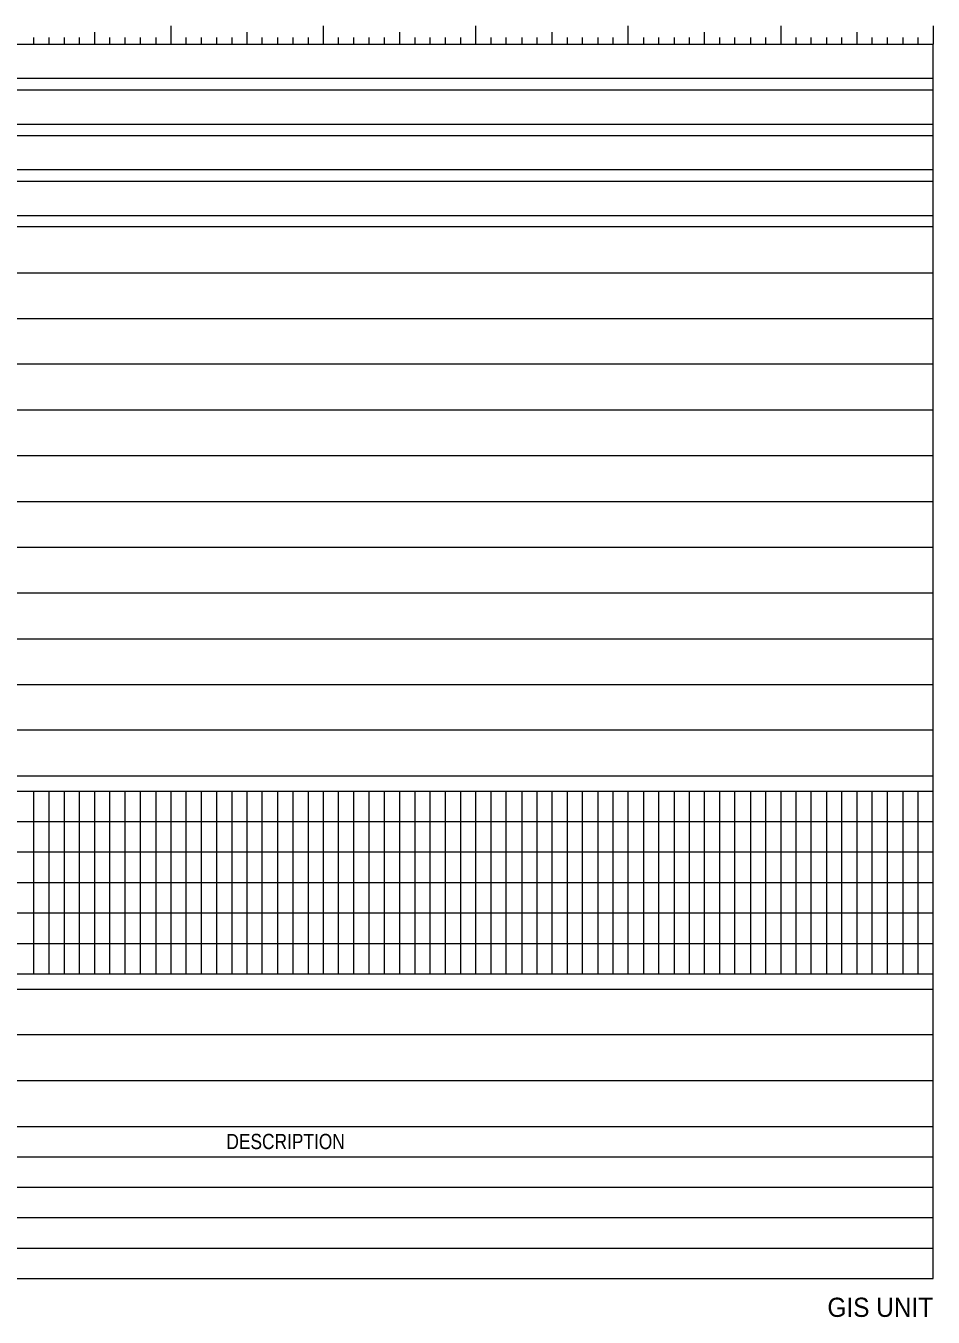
# Model space of a CAD drawing. Extents: x 3.43 to 12.38, y -6.32 to 0.5.
# Drawn here: x 9.908 to 12.384, y -6.323 to -2.798 of the extents above; entities that cross this region are included whole.
import ezdxf
from ezdxf.enums import TextEntityAlignment as Align

# ---------------------------------------------------------------- set-up
doc = ezdxf.new("R2010")
doc.units = 0
doc.header["$LTSCALE"] = 0.017
doc.layers.add('1', color=7, linetype='Continuous', lineweight=13)

msp = doc.modelspace()

# ---------------------------------------------------------------- linework, layer by layer
at = {"layer": '1'}
for p, q in [((10.095, -2.815), (10.095, -2.848)), ((10.303, -2.798), (10.303, -2.848)), ((10.511, -2.815), (10.511, -2.848)), ((10.719, -2.798), (10.719, -2.848)), ((10.927, -2.815), (10.927, -2.848)), ((11.135, -2.798), (11.135, -2.848)), ((11.343, -2.815), (11.343, -2.848)), ((11.551, -2.798), (11.551, -2.848)), ((11.759, -2.815), (11.759, -2.848)), ((11.968, -2.798), (11.968, -2.848)), ((12.176, -2.815), (12.176, -2.848)), ((12.384, -2.798), (12.384, -2.848)), ((3.428, -2.848), (12.384, -2.848)), ((9.928, -2.83), (9.928, -2.848)), ((9.97, -2.83), (9.97, -2.848)), ((10.012, -2.83), (10.012, -2.848)), ((10.053, -2.83), (10.053, -2.848)), ((10.136, -2.83), (10.136, -2.848)), ((10.178, -2.83), (10.178, -2.848)), ((10.22, -2.83), (10.22, -2.848)), ((10.262, -2.83), (10.262, -2.848)), ((10.344, -2.83), (10.344, -2.848)), ((10.386, -2.83), (10.386, -2.848)), ((10.428, -2.83), (10.428, -2.848)), ((10.47, -2.83), (10.47, -2.848)), ((10.552, -2.83), (10.552, -2.848)), ((10.594, -2.83), (10.594, -2.848)), ((10.636, -2.83), (10.636, -2.848)), ((10.678, -2.83), (10.678, -2.848)), ((10.76, -2.83), (10.76, -2.848)), ((10.802, -2.83), (10.802, -2.848)), ((10.844, -2.83), (10.844, -2.848)), ((10.886, -2.83), (10.886, -2.848)), ((10.969, -2.83), (10.969, -2.848)), ((11.01, -2.83), (11.01, -2.848)), ((11.052, -2.83), (11.052, -2.848)), ((11.094, -2.83), (11.094, -2.848)), ((11.177, -2.83), (11.177, -2.848)), ((11.218, -2.83), (11.218, -2.848)), ((11.261, -2.83), (11.261, -2.848)), ((11.302, -2.83), (11.302, -2.848)), ((11.385, -2.83), (11.385, -2.848)), ((11.426, -2.83), (11.426, -2.848)), ((11.469, -2.83), (11.469, -2.848)), ((11.51, -2.83), (11.51, -2.848)), ((11.593, -2.83), (11.593, -2.848)), ((11.634, -2.83), (11.634, -2.848)), ((11.677, -2.83), (11.677, -2.848)), ((11.718, -2.83), (11.718, -2.848)), ((11.801, -2.83), (11.801, -2.848)), ((11.842, -2.83), (11.842, -2.848)), ((11.885, -2.83), (11.885, -2.848)), ((11.926, -2.83), (11.926, -2.848)), ((12.009, -2.83), (12.009, -2.848)), ((12.05, -2.83), (12.05, -2.848)), ((12.093, -2.83), (12.093, -2.848)), ((12.134, -2.83), (12.134, -2.848)), ((12.217, -2.83), (12.217, -2.848)), ((12.258, -2.83), (12.258, -2.848)), ((12.301, -2.83), (12.301, -2.848)), ((12.342, -2.83), (12.342, -2.848)), ((12.384, -6.217), (12.384, -2.848)), ((4.061, -2.941), (12.384, -2.941)), ((3.428, -2.973), (12.384, -2.973)), ((4.061, -3.066), (12.384, -3.066)), ((3.428, -3.097), (12.384, -3.097)), ((4.061, -3.19), (12.384, -3.19)), ((3.835, -3.222), (12.384, -3.222)), ((3.428, -3.346), (12.384, -3.346)), ((4.061, -3.316), (12.384, -3.316)), ((3.835, -3.472), (12.384, -3.472)), ((3.835, -3.597), (12.384, -3.597)), ((3.835, -3.846), (12.384, -3.846)), ((3.835, -3.971), (12.384, -3.971)), ((3.428, -4.096), (12.384, -4.096)), ((3.428, -4.221), (12.384, -4.221)), ((3.428, -4.346), (12.384, -4.346)), ((3.835, -4.471), (12.384, -4.471)), ((3.428, -4.596), (12.384, -4.596)), ((3.428, -4.72), (12.384, -4.72)), ((3.428, -4.845), (12.384, -4.845)), ((4.061, -4.887), (12.384, -4.887)), ((9.928, -4.887), (9.928, -5.386)), ((9.97, -4.887), (9.97, -5.386)), ((10.012, -4.887), (10.012, -5.386)), ((10.053, -4.887), (10.053, -5.386)), ((10.095, -4.887), (10.095, -5.386)), ((10.136, -4.887), (10.136, -5.386)), ((10.178, -4.887), (10.178, -5.386)), ((10.22, -4.887), (10.22, -5.386)), ((10.262, -4.887), (10.262, -5.386)), ((10.303, -4.887), (10.303, -5.386)), ((10.344, -4.887), (10.344, -5.386)), ((10.386, -4.887), (10.386, -5.386)), ((10.428, -4.887), (10.428, -5.386)), ((10.47, -4.887), (10.47, -5.386)), ((10.511, -4.887), (10.511, -5.386)), ((10.552, -4.887), (10.552, -5.386)), ((10.594, -4.887), (10.594, -5.386)), ((10.636, -4.887), (10.636, -5.386)), ((10.678, -4.887), (10.678, -5.386)), ((10.719, -4.887), (10.719, -5.386)), ((10.76, -4.887), (10.76, -5.386)), ((10.802, -4.887), (10.802, -5.386)), ((10.844, -4.887), (10.844, -5.386)), ((10.886, -4.887), (10.886, -5.386)), ((10.927, -4.887), (10.927, -5.386)), ((10.969, -4.887), (10.969, -5.386)), ((11.01, -4.887), (11.01, -5.386)), ((11.052, -4.887), (11.052, -5.386)), ((11.094, -4.887), (11.094, -5.386)), ((11.135, -4.887), (11.135, -5.386)), ((11.177, -4.887), (11.177, -5.386)), ((11.218, -4.887), (11.218, -5.386)), ((11.261, -4.887), (11.261, -5.386)), ((11.302, -4.887), (11.302, -5.386)), ((11.343, -4.887), (11.343, -5.386)), ((11.385, -4.887), (11.385, -5.386)), ((11.426, -4.887), (11.426, -5.386)), ((11.469, -4.887), (11.469, -5.386)), ((11.51, -4.887), (11.51, -5.386)), ((11.551, -4.887), (11.551, -5.386)), ((11.593, -4.887), (11.593, -5.386)), ((11.634, -4.887), (11.634, -5.386)), ((11.677, -4.887), (11.677, -5.386)), ((11.718, -4.887), (11.718, -5.386)), ((11.759, -4.887), (11.759, -5.386)), ((11.801, -4.887), (11.801, -5.386)), ((11.842, -4.887), (11.842, -5.386)), ((11.885, -4.887), (11.885, -5.386)), ((11.926, -4.887), (11.926, -5.386)), ((11.968, -4.887), (11.968, -5.386)), ((12.009, -4.887), (12.009, -5.386)), ((12.05, -4.887), (12.05, -5.386)), ((12.093, -4.887), (12.093, -5.386)), ((12.134, -4.887), (12.134, -5.386)), ((12.176, -4.887), (12.176, -5.386)), ((12.217, -4.887), (12.217, -5.386)), ((12.258, -4.887), (12.258, -5.386)), ((12.301, -4.887), (12.301, -5.386)), ((12.342, -4.887), (12.342, -5.386)), ((4.061, -4.97), (12.384, -4.97)), ((4.061, -5.053), (12.384, -5.053)), ((4.061, -5.136), (12.384, -5.136)), ((4.061, -5.219), (12.384, -5.219)), ((4.061, -5.303), (12.384, -5.303)), ((4.061, -5.386), (12.384, -5.386)), ((4.061, -5.551), (12.384, -5.551)), ((4.061, -5.677), (12.384, -5.677)), ((3.428, -5.802), (12.384, -5.802)), ((7.473, -5.885), (12.384, -5.885)), ((7.473, -5.968), (12.384, -5.968)), ((7.473, -6.051), (12.384, -6.051)), ((8.85, -6.134), (12.384, -6.134)), ((3.428, -6.217), (12.384, -6.217))]:
    msp.add_line(p, q, dxfattribs=at)
for points in [[(3.428, -3.721), (3.835, -3.721), (12.384, -3.721)], [(3.428, -5.427), (4.96, -5.427), (12.384, -5.427)]]:
    msp.add_lwpolyline(points, dxfattribs=at)

# ---------------------------------------------------------------- texts
at = {"layer": '1', "width": 0.85}
msp.add_text('DESCRIPTION', height=0.04161, dxfattribs=at).set_placement((10.6165, -5.864), align=Align.CENTER)
at = {"layer": '1', "width": 0.95}
msp.add_text('GIS UNIT', height=0.05243, dxfattribs=at).set_placement((12.384, -6.322), align=Align.RIGHT)

doc.saveas('drawing.dxf')
